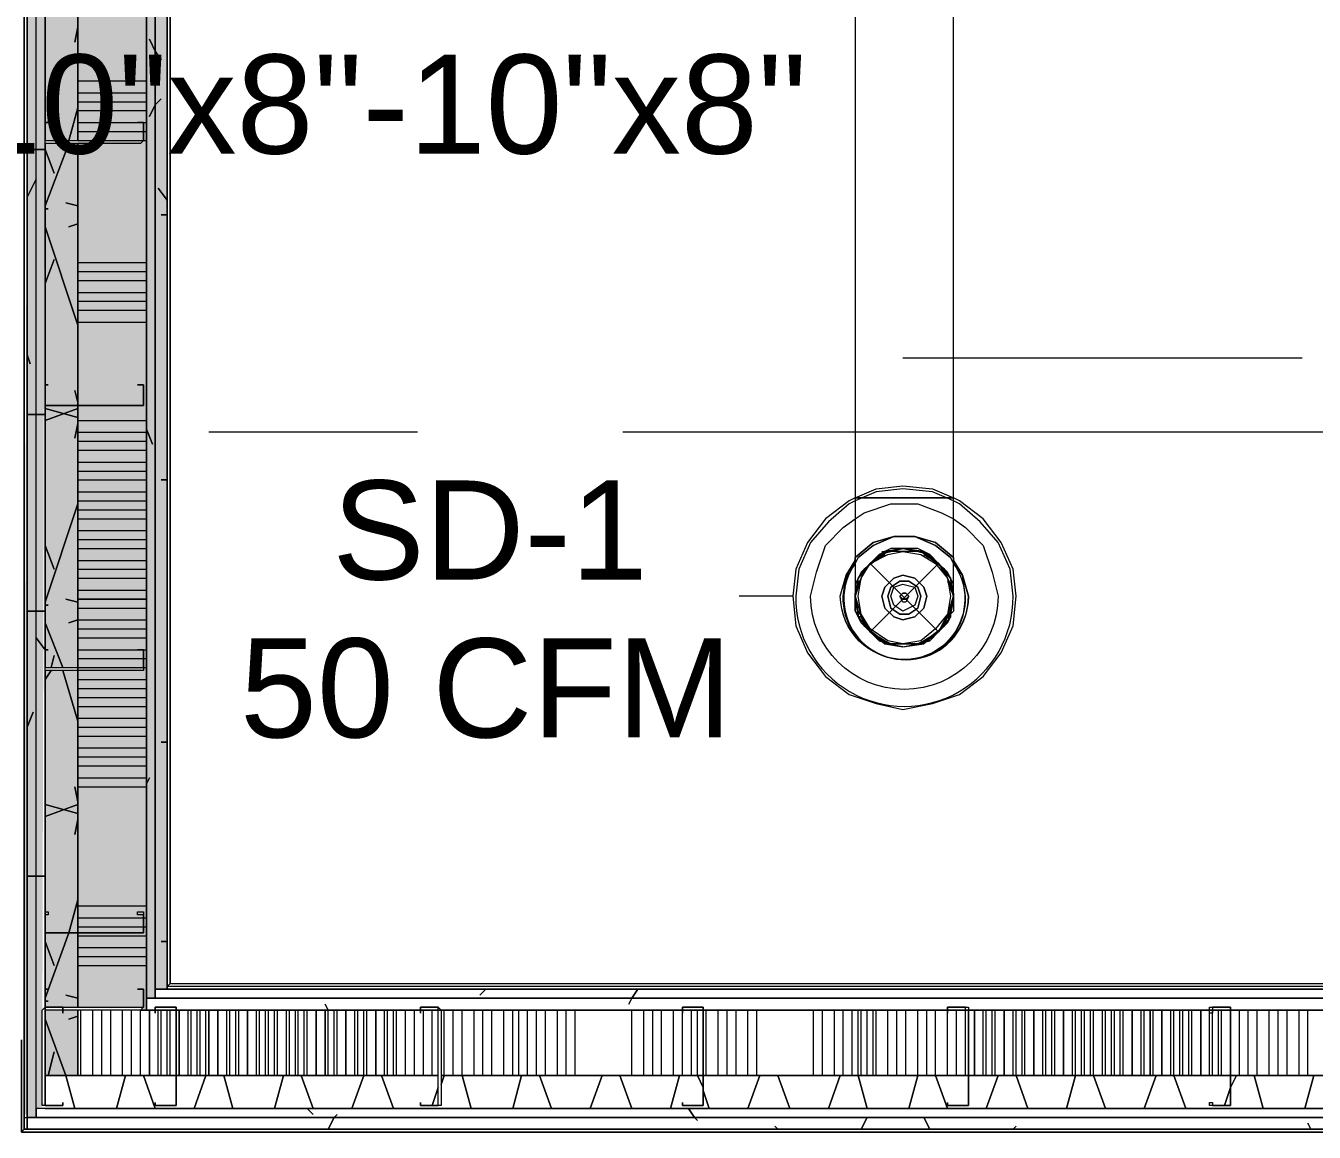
# Model space of a CAD drawing. Header units: metres. Extents: x 29 to 268, y -7 to 151.
# Drawn here: x 88.637 to 90.62, y 42.131 to 43.833 of the extents above; entities that cross this region are included whole.
import ezdxf

# ---------------------------------------------------------------- set-up
doc = ezdxf.new("R2010")
doc.units = ezdxf.units.M
doc.layers.add('HVAC - Ductos', color=5, linetype='Continuous', lineweight=50)
doc.layers.add('PDF2_Geometry', color=7, linetype='Continuous', true_color=0xaaaaaa)
doc.layers.add('PDF2_Solid Fills', color=7, linetype='Continuous', true_color=0xffffff)
doc.layers.add('PDF2_Text', color=7, linetype='Continuous')
doc.styles.add('PDF Helvetica', font='')
doc.styles.get('PDF Helvetica').set_extended_font_data('Helvetica')

msp = doc.modelspace()

# ---------------------------------------------------------------- hatches: boundary and pattern name
at = {"layer": 'PDF2_Solid Fills', "lineweight": 0, "transparency": 33554559}
h = msp.add_hatch(color=256, dxfattribs=at)
h.paths.add_polyline_path([(88.639, 44.4222), (88.6528, 44.4222), (88.6528, 46.2876), (88.639, 46.2876)])
h.paths.add_polyline_path([(88.639, 42.158), (88.6528, 42.1534), (88.6528, 42.1534), (88.6528, 44.0922), (88.639, 44.0922), (88.6344, 42.1855), (88.6344, 42.158)])
h = msp.add_hatch(color=256, dxfattribs=at)
h.paths.add_polyline_path([(88.639, 44.4222), (88.6528, 44.4222), (88.6528, 46.2876), (88.639, 46.2876)])
h.paths.add_polyline_path([(88.6528, 44.0922), (88.639, 44.0922), (88.639, 42.1534), (88.6528, 42.1534)])
h = msp.add_hatch(color=256, dxfattribs=at)
h.paths.add_polyline_path([(88.6528, 44.4222), (88.6665, 44.4222), (88.6665, 46.2738), (88.6528, 46.2738)])
h.paths.add_polyline_path([(88.662, 42.1763), (88.6665, 44.0784), (88.6665, 44.0922), (88.6528, 44.0922), (88.6528, 42.1717)])
h = msp.add_hatch(color=256, dxfattribs=at)
h.paths.add_polyline_path([(88.6528, 44.4222), (88.6665, 44.4222), (88.6665, 46.2738), (88.6528, 46.2738)])
h.paths.add_polyline_path([(88.6665, 44.0922), (88.6528, 44.0922), (88.6528, 42.1672), (88.6665, 42.1717), (88.6665, 42.1718), (88.662, 42.1763), (88.6665, 44.0784)])
h = msp.add_hatch(color=256, dxfattribs=at)
h.paths.add_polyline_path([(88.6666, 45.6872), (88.717, 45.6872), (88.717, 46.2234), (88.6666, 46.2234)])
h.paths.add_polyline_path([(88.6666, 42.2176), (88.717, 42.2176), (88.717, 42.3184), (88.6666, 42.3184)])
h.paths.add_polyline_path([(88.6666, 42.323), (88.717, 42.323), (88.717, 42.8409), (88.6666, 42.8409)])
h.paths.add_polyline_path([(88.6666, 42.8455), (88.717, 42.8455), (88.717, 43.6522), (88.6666, 43.6522)])
h.paths.add_polyline_path([(88.6666, 43.6568), (88.717, 43.6568), (88.717, 44.0922), (88.6666, 44.0922)])
h.paths.add_polyline_path([(88.6666, 44.4222), (88.717, 44.4222), (88.717, 45.6826), (88.6666, 45.6826)])
h = msp.add_hatch(color=256, dxfattribs=at)
h.paths.add_polyline_path([(88.6666, 45.6872), (88.717, 45.6872), (88.717, 46.2234), (88.6666, 46.2234)])
h.paths.add_polyline_path([(88.6666, 42.2176), (88.717, 42.2176), (88.717, 42.3184), (88.6666, 42.3184)])
h.paths.add_polyline_path([(88.6666, 42.323), (88.717, 42.323), (88.717, 42.8409), (88.6666, 42.8409)])
h.paths.add_polyline_path([(88.6666, 42.8455), (88.717, 42.8455), (88.717, 43.6522), (88.6666, 43.6522)])
h.paths.add_polyline_path([(88.6666, 43.6568), (88.717, 43.6568), (88.717, 44.0922), (88.6711, 44.0922), (88.6666, 44.0601)])
h.paths.add_polyline_path([(88.6666, 44.4222), (88.717, 44.4222), (88.717, 45.6826), (88.6666, 45.6826)])
h = msp.add_hatch(color=256, dxfattribs=at)
h.paths.add_polyline_path([(88.8224, 44.4222), (88.8224, 46.1226), (88.717, 46.1226), (88.717, 44.4222)])
h.paths.add_polyline_path([(88.717, 42.323), (88.8132, 42.323), (88.8223, 42.3184), (88.8224, 42.3184), (88.8224, 44.0922), (88.717, 44.0922)])
h = msp.add_hatch(color=256, dxfattribs=at)
h.paths.add_polyline_path([(88.8224, 44.4222), (88.8224, 46.1226), (88.717, 46.1226), (88.717, 44.4222)])
h.paths.add_polyline_path([(88.8224, 44.0922), (88.717, 44.0922), (88.717, 42.323), (88.8224, 42.323)])
h = msp.add_hatch(color=256, dxfattribs=at)
h.paths.add_polyline_path([(88.8224, 44.4222), (88.8361, 44.4222), (88.8361, 46.1042), (88.8224, 46.1042)])
h.paths.add_polyline_path([(88.8224, 42.3367), (88.8361, 42.3367), (88.8361, 44.0922), (88.8224, 44.0922)])
h = msp.add_hatch(color=256, dxfattribs=at)
h.paths.add_polyline_path([(88.8224, 44.4222), (88.8361, 44.4222), (88.8361, 46.1042), (88.8224, 46.1042)])
h.paths.add_polyline_path([(88.8224, 42.3367), (88.8361, 42.3367), (88.8361, 44.0922), (88.8224, 44.0922)])
h = msp.add_hatch(color=256, dxfattribs=at)
h.paths.add_polyline_path([(88.8544, 44.4222), (88.8544, 46.0905), (88.8361, 46.0905), (88.8361, 44.4222)])
h.paths.add_polyline_path([(88.8544, 44.0922), (88.8361, 44.0922), (88.8361, 42.3551), (88.8544, 42.3551)])
h = msp.add_hatch(color=256, dxfattribs=at)
h.paths.add_polyline_path([(88.8544, 44.4222), (88.8544, 46.0905), (88.8361, 46.0905), (88.8361, 44.4222)])
h.paths.add_polyline_path([(88.8544, 44.0922), (88.8361, 44.0922), (88.8361, 42.3505), (88.8544, 42.3505)])

# ---------------------------------------------------------------- linework, layer by layer
at = {"layer": 'HVAC - Ductos', "lineweight": 0}
for points in [[(89.9132, 44.0096), (89.9132, 43.1068), (89.904, 43.1022), (89.8674, 43.0746), (89.8399, 43.038), (89.8216, 42.9968), (89.817, 42.9555), (89.8216, 42.9096), (89.8399, 42.8684), (89.8674, 42.8318), (89.904, 42.8042), (89.9453, 42.7905), (89.9866, 42.7813), (90.0324, 42.7905), (90.0736, 42.8042), (90.1103, 42.8318), (90.1378, 42.8684), (90.1562, 42.9096), (90.1607, 42.9555), (90.1562, 42.9968), (90.1378, 43.038), (90.1103, 43.0746), (90.0736, 43.1022), (90.0644, 43.1068), (90.0644, 44.0096)], [(89.9866, 43.3222), (90.6008, 43.3222)], [(89.9132, 43.1068), (89.9453, 43.1205), (89.9866, 43.1251), (90.0324, 43.1205), (90.0644, 43.1068)], [(90.0644, 43.1022), (90.0324, 43.1159), (89.9866, 43.1205), (89.9453, 43.1159), (89.9132, 43.1022)], [(90.0644, 42.9555), (90.0644, 42.9601), (90.0644, 42.9784), (90.0644, 43.0059), (90.0644, 43.0472), (90.0644, 43.0884), (90.0644, 43.1068), (90.0599, 43.1068), (90.0553, 43.1068), (90.0416, 43.1068), (90.0278, 43.1068), (90.0094, 43.1068), (89.9866, 43.1068), (89.9682, 43.1068), (89.9499, 43.1068), (89.9362, 43.1068), (89.9224, 43.1068), (89.9132, 43.1068), (89.9132, 43.0609), (89.9132, 43.0242), (89.9132, 42.9876), (89.9132, 42.9647), (89.9132, 42.9555)], [(89.9132, 43.1068), (89.9224, 43.1068), (89.9362, 43.1068), (89.9499, 43.1068), (89.9682, 43.1068), (89.9866, 43.1068), (90.0094, 43.1068), (90.0278, 43.1068), (90.0416, 43.1068), (90.0553, 43.1068), (90.0599, 43.1068), (90.0644, 43.1068)], [(89.9132, 43.0746), (89.927, 43.0838), (89.9682, 43.0976), (90.0094, 43.0976), (90.0462, 43.0838), (90.0644, 43.0746)], [(89.9544, 43.0242), (89.959, 43.0242), (89.9636, 43.0242), (89.9866, 43.0288), (89.9682, 43.0288), (89.9499, 43.0197), (89.9362, 43.0059), (89.9224, 42.9922), (89.9132, 42.9738), (89.9132, 42.9601), (89.9132, 42.9555), (89.9132, 42.9326), (89.9224, 42.9142), (89.9362, 42.9005), (89.9499, 42.8868), (89.9682, 42.8822), (89.9866, 42.8776), (89.9636, 42.8822), (89.959, 42.8822), (89.9866, 42.8776), (90.0094, 42.8822), (90.0278, 42.8868), (90.0416, 42.9005), (90.0553, 42.9142), (90.0599, 42.9326), (90.0644, 42.9555), (90.0599, 42.983), (90.0416, 43.0059), (90.0186, 43.0242), (90.0416, 43.0059), (90.0599, 42.983), (90.0644, 42.9555)], [(89.9224, 42.983), (89.9362, 43.0059), (89.959, 43.0197)], [(90.0644, 42.9509), (90.0599, 42.928), (90.0599, 42.9234), (90.0644, 42.9555), (90.0644, 42.9601), (90.0644, 42.9738), (90.0553, 42.9922), (90.0416, 43.0059), (90.0278, 43.0197), (90.0094, 43.0288), (89.9866, 43.0288), (90.014, 43.0242), (90.0186, 43.0242)], [(90.0186, 43.0242), (90.0186, 43.0242)], [(90.0186, 43.0197), (90.0416, 43.0059), (90.0553, 42.983)], [(89.9132, 42.9555), (89.9178, 42.9234), (89.9178, 42.928), (89.9132, 42.9555), (89.9178, 42.9784), (89.9178, 42.983), (89.9224, 42.9876)], [(89.9132, 42.9555), (89.9178, 42.983), (89.9132, 42.9555)], [(90.0553, 42.9876), (90.0599, 42.983), (90.0599, 42.9784)], [(90.0553, 42.9784), (90.0644, 42.9555), (90.0553, 42.928)], [(89.817, 42.9555), (89.7344, 42.9555)], [(89.9178, 42.928), (89.9178, 42.9234), (89.9224, 42.9234), (89.9178, 42.9234), (89.9178, 42.928), (89.9132, 42.9326), (89.9132, 42.9555), (89.9132, 42.9601)], [(89.9178, 42.928), (89.9132, 42.9509)], [(90.0644, 42.9601), (90.0644, 42.9555), (90.0644, 42.9326), (90.0599, 42.928), (90.0599, 42.9234), (90.0553, 42.9234), (90.0599, 42.9234), (90.0599, 42.928)], [(90.0644, 42.9555), (90.0644, 42.9555)], [(89.9178, 42.9234), (89.9362, 42.9005), (89.959, 42.8822)], [(89.9178, 42.9234), (89.9224, 42.9142), (89.9362, 42.9005), (89.9499, 42.8868), (89.959, 42.8868)], [(89.9178, 42.9234), (89.9178, 42.9234)], [(89.9636, 42.8822), (89.959, 42.8868), (89.9362, 42.9005), (89.9224, 42.9234), (89.9362, 42.9005), (89.9544, 42.8868)], [(90.0599, 42.9234), (90.0416, 42.9005), (90.0186, 42.8822), (90.014, 42.8822), (89.9912, 42.8776)], [(90.0186, 42.8868), (90.0416, 42.9005), (90.0553, 42.9234), (90.0416, 42.9005), (90.0186, 42.8868), (90.014, 42.8822)], [(90.0599, 42.9234), (90.0553, 42.9142), (90.0416, 42.9005), (90.0278, 42.8868), (90.0186, 42.8868), (90.0186, 42.8822), (90.0186, 42.8868)], [(90.0599, 42.9234), (90.0599, 42.9234)], [(90.014, 42.8868), (89.9866, 42.8822), (89.9636, 42.8868)], [(89.9636, 42.8822), (89.9682, 42.8822), (89.9866, 42.8776), (90.0094, 42.8822), (90.014, 42.8822)], [(89.9866, 42.8776), (90.0186, 42.8822)]]:
    msp.add_lwpolyline(points, dxfattribs=at)
for points in [[(89.9132, 43.1022), (89.904, 43.0976), (89.872, 43.0701), (89.8444, 43.038), (89.8262, 42.9968), (89.8216, 42.9555, 1.013803), (90.1562, 42.9555), (90.1516, 42.9968), (90.1332, 43.038), (90.1057, 43.0701), (90.0736, 43.0976), (90.0644, 43.1022)], [(90.0644, 43.0746), (90.0828, 43.0609), (90.1103, 43.0334), (90.124, 42.9922), (90.1332, 42.9555, -0.994592), (89.8444, 42.9555), (89.8536, 42.9922), (89.8674, 43.0334), (89.8949, 43.0609), (89.9132, 43.0746)]]:
    msp.add_lwpolyline(points, format="xyb", dxfattribs=at)
for points in [[(89.9132, 43.0151), (89.9407, 43.038), (89.9728, 43.0472), (90.0049, 43.0472), (90.037, 43.038), (90.0644, 43.0151), (90.0644, 43.0105), (90.0644, 43.0151), (90.037, 43.038), (90.0049, 43.0472), (89.9728, 43.0472), (89.9407, 43.038), (89.9132, 43.0151), (89.9132, 43.0105)], [(90.0599, 43.0151), (90.037, 43.0334), (90.0049, 43.0472), (89.9728, 43.0472), (89.9407, 43.0334), (89.9178, 43.0151), (89.9132, 43.0059), (89.9178, 43.0151), (89.9407, 43.0334), (89.9728, 43.0472), (90.0049, 43.0472), (90.037, 43.0334), (90.0599, 43.0151), (90.0644, 43.0059)], [(90.0599, 42.9326), (90.0507, 42.9188), (90.0416, 42.9005), (90.0278, 42.8913), (90.0094, 42.8822), (89.9866, 42.8822), (89.9682, 42.8822), (89.9499, 42.8913), (89.9362, 42.9005), (89.927, 42.9188), (89.9178, 42.9326), (89.9132, 42.9555), (89.9178, 42.9738), (89.927, 42.9922), (89.9362, 43.0059), (89.9499, 43.0197), (89.9682, 43.0242), (89.9866, 43.0288), (90.0094, 43.0242), (90.0278, 43.0197), (90.0416, 43.0059), (90.0507, 42.9922), (90.0599, 42.9738), (90.0644, 42.9555)], [(89.9866, 43.0288), (89.959, 43.0242), (89.9362, 43.0059), (89.9178, 42.983), (89.9362, 43.0059), (89.959, 43.0242), (89.9866, 43.0288), (90.0186, 43.0242)], [(89.9224, 42.983), (89.9362, 43.0059), (89.9636, 43.0197), (89.9866, 43.0242), (90.014, 43.0197), (90.037, 43.0059), (90.0553, 42.983), (90.0599, 42.9555), (90.0553, 42.928), (90.037, 42.905), (90.014, 42.8868), (89.9866, 42.8822), (89.9636, 42.8868), (89.9362, 42.905), (89.9224, 42.928), (89.9178, 42.9555)], [(90.0874, 42.9555), (90.0782, 42.9876), (90.0644, 43.0105), (90.0782, 42.9876)], [(89.959, 42.9693), (89.9544, 42.9555), (89.959, 42.9693), (89.9728, 42.983), (89.9866, 42.9876), (90.0049, 42.983), (90.0186, 42.9693), (90.0232, 42.9555), (90.0186, 42.9693), (90.0049, 42.983), (89.9866, 42.9876), (89.9728, 42.983)], [(89.9682, 42.9693), (89.9636, 42.9555), (89.9682, 42.9693), (89.982, 42.9784), (89.9957, 42.9784), (90.0094, 42.9693), (90.014, 42.9555), (90.0094, 42.9693), (89.9957, 42.9784), (89.982, 42.9784)], [(89.9728, 42.9693), (89.9866, 42.9738), (90.0049, 42.9693), (90.0094, 42.9555), (90.0049, 42.9418), (89.9866, 42.9326), (89.9728, 42.9418), (89.9682, 42.9555)], [(90.0186, 42.9372), (90.0232, 42.9555), (90.0186, 42.9372), (90.0049, 42.9234), (89.9866, 42.9188), (89.9728, 42.9234), (89.959, 42.9372), (89.9544, 42.9555), (89.959, 42.9372), (89.9728, 42.9234), (89.9866, 42.9188), (90.0049, 42.9234)], [(90.0094, 42.9372), (90.014, 42.9555), (90.0094, 42.9372), (89.9957, 42.928), (89.982, 42.928), (89.9682, 42.9372), (89.9636, 42.9555), (89.9682, 42.9372), (89.982, 42.928), (89.9957, 42.928)], [(89.9866, 42.9601), (89.982, 42.9555), (89.9866, 42.9601), (89.9912, 42.9601), (89.9957, 42.9555), (89.9912, 42.9601)], [(89.9912, 42.9509), (89.9957, 42.9555), (89.9912, 42.9463), (89.9866, 42.9463), (89.982, 42.9555), (89.9866, 42.9509)], [(89.9544, 42.8868), (89.959, 42.8822)]]:
    msp.add_lwpolyline(points, close=True, dxfattribs=at)
for points in [[(89.8903, 42.9555), (89.8995, 42.9876), (89.9132, 43.0105, 1.389581), (90.0874, 42.9555, -0.990086)], [(90.0828, 42.9555), (90.0782, 42.9876), (90.0644, 43.0059, -1.404249), (89.8949, 42.9555), (89.8995, 42.9876), (89.9132, 43.0059, 1.403676)]]:
    msp.add_lwpolyline(points, format="xyb", close=True, dxfattribs=at)
at = {"layer": 'PDF2_Geometry', "lineweight": 0}
for points in [[(88.6344, 42.1351), (91.742, 42.1351), (91.742, 42.355), (91.742, 46.0905), (91.742, 46.306), (88.6344, 46.306), (88.6344, 46.0905), (88.6344, 44.4222), (88.8544, 44.4222), (88.8544, 46.0905), (91.5266, 46.0905), (91.5266, 42.355), (88.8544, 42.355), (88.8544, 44.0922), (88.6344, 44.0922), (88.6344, 42.355)], [(88.859, 42.3596), (88.859, 46.0814), (88.859, 42.3596), (91.5174, 42.3596), (91.5266, 42.355), (88.8544, 42.355)], [(88.6528, 44.0922), (88.639, 44.0922), (88.639, 42.1534), (88.6528, 42.1534)], [(88.8361, 44.0922), (88.8224, 44.0922), (88.8224, 42.3367), (88.8361, 42.3367)], [(88.8544, 44.0922), (88.8361, 44.0922), (88.8361, 42.3505), (88.8544, 42.3505)], [(88.8178, 43.6568), (88.8132, 43.6522), (88.6666, 43.6522), (88.6666, 43.6568), (88.6666, 43.6843), (88.6711, 43.6843), (88.6666, 43.6843), (88.6666, 43.6568), (88.8132, 43.6568), (88.8178, 43.6568), (88.8178, 43.6843)], [(88.8086, 43.6843), (88.8178, 43.6843)], [(88.6666, 42.8455), (88.6666, 43.2488), (88.6666, 43.6522), (88.6666, 43.2488)], [(88.717, 43.6522), (88.717, 43.2488), (88.717, 42.8409), (88.717, 42.4376), (88.717, 42.323), (88.717, 42.355), (88.717, 42.4376), (88.717, 42.8409), (88.717, 43.2488)], [(88.8178, 43.2488), (88.8132, 43.2488), (88.6666, 43.2488), (88.6666, 43.2809), (88.6711, 43.2809), (88.6666, 43.2809), (88.6666, 43.2488), (88.8132, 43.2488), (88.8178, 43.2488), (88.8178, 43.2809)], [(88.8086, 43.2809), (88.8178, 43.2809)], [(88.8224, 42.9509), (88.717, 42.9509)], [(88.8178, 42.8455), (88.8178, 42.8409), (88.8132, 42.8409), (88.6666, 42.8409), (88.6666, 42.8455), (88.6666, 42.873), (88.6711, 42.873), (88.6666, 42.873), (88.6666, 42.8455), (88.8132, 42.8455), (88.8178, 42.8455), (88.8178, 42.873)], [(88.8086, 42.873), (88.8178, 42.873)], [(88.6666, 42.323), (88.6666, 42.355), (88.6666, 42.4376), (88.6666, 42.8409), (88.6666, 42.4376)], [(88.8178, 42.4376), (88.8132, 42.4376), (88.6666, 42.4376), (88.6666, 42.4697), (88.6711, 42.4697), (88.6711, 42.4651), (88.6666, 42.4651), (88.6666, 42.4376), (88.8132, 42.4376), (88.8178, 42.4376), (88.8178, 42.4651), (88.8086, 42.4651), (88.8086, 42.4697), (88.8178, 42.4697)], [(91.5266, 42.355), (88.8544, 42.355), (88.8544, 42.3505), (91.5266, 42.3505)], [(88.8178, 42.323), (88.8132, 42.3184), (88.6666, 42.3184), (88.6666, 42.323), (88.6666, 42.3505), (88.6711, 42.3505), (88.6666, 42.3505), (88.6666, 42.323), (88.8132, 42.323), (88.8178, 42.323), (88.8178, 42.3505)], [(88.8086, 42.3505), (88.8178, 42.3505)], [(88.8361, 42.3367), (91.5403, 42.3367), (91.5403, 42.3505), (88.8361, 42.3505)], [(88.6666, 42.1717), (88.662, 42.1717), (88.662, 42.3184), (88.6666, 42.323), (88.694, 42.323), (88.694, 42.3139), (88.694, 42.323), (88.6666, 42.323), (88.6666, 42.3184), (88.6666, 42.1717), (88.694, 42.1717)], [(88.717, 42.3184), (88.717, 42.2176), (88.6666, 42.2176), (88.6666, 42.3184), (88.6666, 42.2176), (88.6666, 42.1717), (88.6666, 42.2176), (88.8682, 42.2176), (89.2716, 42.2176), (88.8682, 42.2176), (88.717, 42.2176)], [(88.827, 42.3184), (88.827, 42.2176)], [(88.8361, 42.3139), (88.8361, 42.323)], [(88.8682, 42.323), (88.8682, 42.3184), (88.8682, 42.1717), (88.8361, 42.1717), (88.8361, 42.1763), (88.8361, 42.1717), (88.8682, 42.1717), (88.8682, 42.3184), (88.8682, 42.323), (88.8361, 42.323)], [(88.8728, 42.3184), (88.8728, 42.2176)], [(88.9186, 42.3184), (88.9186, 42.2176)], [(88.9324, 42.3184), (88.9324, 42.2176)], [(88.9782, 42.3184), (88.9782, 42.2176)], [(89.0836, 42.3184), (89.0836, 42.2176)], [(89.0974, 42.3184), (89.0974, 42.2176)], [(89.1294, 42.3184), (89.1294, 42.2176)], [(89.1753, 42.3184), (89.1753, 42.2176)], [(89.244, 42.3139), (89.244, 42.323)], [(89.2716, 42.323), (89.2761, 42.3184), (89.2761, 42.1717), (89.2716, 42.1717), (89.244, 42.1717), (89.244, 42.1763), (89.244, 42.1717), (89.2716, 42.1717), (89.2716, 42.3184), (89.2716, 42.323), (89.244, 42.323)], [(89.6474, 42.3139), (89.6474, 42.323)], [(89.6794, 42.323), (89.6794, 42.3184), (89.6794, 42.1717), (89.6474, 42.1717), (89.6474, 42.1763), (89.6474, 42.1717), (89.6794, 42.1717), (89.6794, 42.3184), (89.6794, 42.323), (89.6474, 42.323)], [(90.0553, 42.3139), (90.0553, 42.323)], [(90.0828, 42.323), (90.0874, 42.323), (90.0874, 42.3184), (90.0874, 42.1717), (90.0828, 42.1717), (90.0553, 42.1717), (90.0553, 42.1763), (90.0553, 42.1717), (90.0828, 42.1717), (90.0874, 42.1717), (90.0874, 42.3184), (90.0828, 42.3184), (90.0828, 42.323), (90.0553, 42.323)], [(90.0966, 42.3184), (90.0966, 42.2176)], [(90.1424, 42.3184), (90.1424, 42.2176)], [(90.1882, 42.3184), (90.1882, 42.2176)], [(90.234, 42.3184), (90.234, 42.2176)], [(90.3394, 42.3184), (90.3394, 42.2176)], [(90.367, 42.3184), (90.367, 42.2176)], [(90.3853, 42.3184), (90.3853, 42.2176)], [(90.4449, 42.3184), (90.4449, 42.2176)], [(90.4907, 42.323), (90.4907, 42.3184), (90.4907, 42.1717), (90.4586, 42.1717), (90.4586, 42.1763), (90.4632, 42.1763), (90.4632, 42.1717), (90.4907, 42.1717), (90.4907, 42.3184), (90.4907, 42.323), (90.4632, 42.323), (90.4632, 42.3139), (90.4586, 42.3139), (90.4586, 42.323)], [(88.6299, 42.1305), (88.6299, 42.2726), (88.6299, 42.1305), (91.7466, 42.1305), (91.742, 42.1351), (88.6344, 42.1351)], [(89.2761, 42.2176), (89.6794, 42.2176), (90.0874, 42.2176), (90.4907, 42.2176), (90.8986, 42.2176), (91.302, 42.2176), (91.7099, 42.2176), (91.609, 42.2176), (91.302, 42.2176), (90.8986, 42.2176), (90.4907, 42.2176), (90.0874, 42.2176), (89.6794, 42.2176)], [(88.694, 42.1763), (88.694, 42.1717)], [(91.7236, 42.1672), (88.6528, 42.1672), (88.6528, 42.1534), (91.7236, 42.1534)], [(91.742, 42.1534), (88.639, 42.1534), (88.639, 42.1351), (91.742, 42.1351)], [(88.6344, 42.1351), (88.639, 42.1351), (91.742, 42.1351)]]:
    msp.add_lwpolyline(points, close=True, dxfattribs=at)
for points in [[(91.7466, 42.1305), (88.6299, 42.1305), (88.6344, 42.1351), (88.6344, 42.1809), (88.6344, 42.1351), (88.639, 42.1351), (88.639, 42.1534), (88.639, 42.355), (88.639, 44.0922), (88.6528, 44.0922), (88.6528, 44.4222), (88.6528, 46.0905), (88.6528, 46.2738), (88.6528, 46.2876), (91.7236, 46.2876)], [(91.5266, 42.355), (91.5266, 42.3505), (88.8544, 42.3505), (88.8544, 42.355), (88.8544, 44.0922), (88.8361, 44.0922), (88.8361, 44.4222), (88.8361, 46.0905), (88.8361, 46.1042), (91.5403, 46.1042), (91.5403, 46.0905), (91.5403, 42.355), (91.5403, 42.3505), (91.5403, 42.3367), (88.8361, 42.3367), (88.8361, 42.3505), (88.8361, 42.355), (88.8361, 44.0922), (88.8224, 44.0922)], [(89.9407, 46.0905), (91.5266, 46.0905), (91.5174, 46.0814), (89.9407, 46.0814), (89.9407, 46.0905), (91.5266, 46.0905), (88.8544, 46.0905), (88.8544, 44.4222), (88.6344, 44.4222), (88.6344, 44.0922), (88.639, 44.0922), (88.639, 42.1351), (88.6344, 42.1351), (88.6344, 44.0922)], [(91.5266, 42.3505), (91.5266, 42.355), (91.5266, 46.0905), (91.5266, 42.355), (88.8544, 42.355), (88.8544, 46.0905), (88.8544, 42.355), (88.859, 42.3596), (91.5174, 42.3596), (91.5174, 46.0814), (89.9407, 46.0814), (89.9407, 46.0905), (88.9278, 46.0905), (88.9278, 46.0814), (88.9278, 46.0905), (88.8544, 46.0905), (88.859, 46.0814), (88.8544, 46.0905), (88.9278, 46.0905)], [(88.6528, 44.4222), (88.6666, 44.4222), (88.6666, 44.0922), (88.6666, 44.0601), (88.6666, 43.6568), (88.6666, 44.0601), (88.6666, 44.0922), (88.717, 44.0922), (88.717, 44.0601), (88.717, 43.6568), (88.8224, 43.6568)], [(88.8132, 42.2176), (88.8132, 42.3184), (88.8224, 42.3184), (88.8224, 44.0922), (88.717, 44.0922), (88.717, 44.0601), (88.717, 43.6568), (88.717, 44.0601), (88.717, 44.0922), (88.717, 44.4222)], [(91.5586, 42.3367), (88.8224, 42.3367), (88.8224, 42.3184), (91.5586, 42.3184), (91.5586, 42.323), (91.5586, 42.3184), (91.609, 42.3184), (91.5586, 42.3184), (88.8224, 42.3184), (88.8224, 42.3367), (88.8224, 42.355), (88.8224, 44.0922), (88.8224, 44.4222), (88.8361, 44.4222)], [(88.6666, 42.1672), (91.7099, 42.1672), (91.7099, 42.1717), (91.7099, 42.1672), (88.6666, 42.1672), (88.6528, 42.1672), (88.6528, 44.0922), (88.6666, 44.0922), (88.6666, 44.0601), (88.6666, 43.6568)], [(91.7236, 42.1534), (88.6528, 42.1534), (88.6528, 42.1672), (88.6528, 42.355), (88.6528, 44.0922), (88.6666, 44.0922)], [(88.8544, 42.355), (88.8544, 44.0922), (88.8544, 42.355)], [(88.717, 43.7484), (88.8224, 43.7484)], [(88.717, 43.73), (88.8224, 43.73)], [(88.717, 43.7163), (88.8224, 43.7163)], [(88.6711, 43.6843), (88.6711, 43.6843)], [(88.717, 43.7026), (88.8224, 43.7026)], [(88.717, 43.6843), (88.8224, 43.6843)], [(88.8086, 43.6843), (88.8086, 43.6843)], [(88.717, 43.6705), (88.8178, 43.6705), (88.8224, 43.6705)], [(88.6666, 43.6568), (88.6666, 43.6568)], [(88.6666, 42.8455), (88.6666, 43.2488), (88.6666, 43.6522)], [(88.717, 43.6522), (88.717, 43.2488), (88.717, 42.8409), (88.717, 42.4376), (88.717, 42.323)], [(88.717, 43.4688), (88.8224, 43.4688)], [(88.717, 43.455), (88.8224, 43.455)], [(88.717, 43.4413), (88.8224, 43.4413)], [(88.717, 43.423), (88.8224, 43.423)], [(88.717, 43.4093), (88.8224, 43.4093)], [(88.717, 43.3955), (88.8224, 43.3955)], [(88.717, 43.3772), (88.8224, 43.3772)], [(88.6711, 43.2809), (88.6711, 43.2809)], [(88.8086, 43.2809), (88.8086, 43.2809)], [(88.6666, 43.2488), (88.6666, 43.2488)], [(88.6666, 43.2488), (88.6666, 43.2488)], [(88.717, 43.2259), (88.8224, 43.2259)], [(88.717, 43.2076), (88.8224, 43.2076)], [(89.2394, 43.2076), (88.9186, 43.2076)], [(90.8253, 43.2076), (89.5557, 43.2076)], [(88.717, 43.1938), (88.8224, 43.1938)], [(88.717, 43.18), (88.8224, 43.18)], [(88.717, 43.1618), (88.8224, 43.1618)], [(88.717, 43.148), (88.8224, 43.148)], [(88.717, 43.1343), (88.8224, 43.1343)], [(88.717, 43.1159), (88.8224, 43.1159)], [(88.717, 43.1022), (88.8224, 43.1022)], [(88.717, 43.0884), (88.8224, 43.0884)], [(88.717, 43.0746), (88.8224, 43.0746)], [(88.717, 43.0563), (88.8224, 43.0563)], [(88.717, 43.0426), (88.8224, 43.0426)], [(88.717, 43.0288), (88.8224, 43.0288)], [(88.717, 43.0105), (88.8224, 43.0105)], [(88.717, 42.9968), (88.8224, 42.9968)], [(88.717, 42.983), (88.8224, 42.983)], [(88.717, 42.9647), (88.8224, 42.9647)], [(88.717, 42.9372), (88.8224, 42.9372)], [(88.717, 42.9188), (88.8224, 42.9188)], [(88.717, 42.905), (88.8224, 42.905)], [(88.717, 42.8913), (88.8224, 42.8913)], [(88.6711, 42.873), (88.6711, 42.873)], [(88.717, 42.873), (88.8224, 42.873)], [(88.8086, 42.873), (88.8086, 42.873)], [(88.717, 42.8593), (88.8178, 42.8593), (88.8224, 42.8593)], [(88.6666, 42.8455), (88.6666, 42.8455)], [(88.6666, 42.323), (88.6666, 42.4376), (88.6666, 42.8409)], [(88.717, 42.8455), (88.8224, 42.8455)], [(88.717, 42.8272), (88.8224, 42.8272)], [(88.717, 42.8134), (88.8224, 42.8134)], [(88.717, 42.7996), (88.8224, 42.7996)], [(88.717, 42.7859), (88.8224, 42.7859)], [(88.717, 42.7676), (88.8224, 42.7676)], [(88.717, 42.7538), (88.8224, 42.7538)], [(88.717, 42.7401), (88.8224, 42.7401)], [(88.717, 42.7218), (88.8224, 42.7218)], [(88.717, 42.708), (88.8224, 42.708)], [(88.717, 42.6943), (88.8224, 42.6943)], [(88.717, 42.6759), (88.8224, 42.6759)], [(88.717, 42.6622), (88.8224, 42.6622)], [(88.717, 42.4788), (88.8224, 42.4788)], [(88.717, 42.4605), (88.8178, 42.4605), (88.8224, 42.4605)], [(88.6666, 42.4376), (88.6666, 42.4376)], [(88.6666, 42.4376), (88.6666, 42.4376)], [(88.717, 42.4467), (88.8178, 42.4467), (88.8224, 42.4467)], [(88.717, 42.433), (88.8224, 42.433)], [(88.717, 42.4147), (88.8224, 42.4147)], [(88.717, 42.4009), (88.8224, 42.4009)], [(88.717, 42.3872), (88.8224, 42.3872)], [(88.6344, 42.355), (88.6344, 42.1534), (88.639, 42.1534)], [(88.6711, 42.3505), (88.6711, 42.3505)], [(88.8086, 42.3505), (88.8086, 42.3505)], [(88.6666, 42.323), (88.6666, 42.323)], [(88.6666, 42.1717), (88.6666, 42.3184)], [(88.717, 42.3184), (88.717, 42.2176), (88.8682, 42.2176), (89.2716, 42.2176)], [(88.7216, 42.2176), (88.7216, 42.3184)], [(88.7398, 42.2176), (88.7398, 42.3184)], [(88.7536, 42.2176), (88.7536, 42.3184)], [(88.7674, 42.2176), (88.7674, 42.3184)], [(88.7857, 42.2176), (88.7857, 42.3184)], [(88.7995, 42.2176), (88.7995, 42.3184)], [(89.2761, 42.2176), (89.6794, 42.2176), (90.0874, 42.2176), (90.4907, 42.2176), (90.8986, 42.2176), (91.302, 42.2176), (91.609, 42.2176), (91.609, 42.3184), (88.8132, 42.3184)], [(88.8407, 42.2176), (88.8407, 42.3184)], [(88.8453, 42.2176), (88.8453, 42.3184)], [(88.8544, 42.2176), (88.8544, 42.3184)], [(88.859, 42.2176), (88.859, 42.3184)], [(88.8866, 42.2176), (88.8866, 42.3184)], [(88.8911, 42.2176), (88.8911, 42.3184)], [(88.9003, 42.2176), (88.9003, 42.3184)], [(88.9049, 42.2176), (88.9049, 42.3184)], [(88.914, 42.2176), (88.914, 42.3184)], [(88.9461, 42.2176), (88.9461, 42.3184)], [(88.9507, 42.2176), (88.9507, 42.3184)], [(88.9598, 42.2176), (88.9598, 42.3184)], [(88.9644, 42.2176), (88.9644, 42.3184)], [(88.992, 42.2176), (88.992, 42.3184)], [(88.9966, 42.2176), (88.9966, 42.3184)], [(89.0057, 42.2176), (89.0057, 42.3184)], [(89.0103, 42.2176), (89.0103, 42.3184)], [(89.0194, 42.2176), (89.0194, 42.3184)], [(89.024, 42.2176), (89.024, 42.3184)], [(89.0378, 42.2176), (89.0378, 42.3184)], [(89.0424, 42.2176), (89.0424, 42.3184)], [(89.0516, 42.2176), (89.0516, 42.3184)], [(89.0561, 42.2176), (89.0561, 42.3184)], [(89.0653, 42.2176), (89.0653, 42.3184)], [(89.0699, 42.2176), (89.0699, 42.3184)], [(89.102, 42.2176), (89.102, 42.3184)], [(89.1111, 42.2176), (89.1111, 42.3184)], [(89.1157, 42.2176), (89.1157, 42.3184)], [(89.1432, 42.2176), (89.1432, 42.3184)], [(89.1478, 42.2176), (89.1478, 42.3184)], [(89.157, 42.2176), (89.157, 42.3184)], [(89.1616, 42.2176), (89.1616, 42.3184)], [(89.189, 42.2176), (89.189, 42.3184)], [(89.1936, 42.2176), (89.1936, 42.3184)], [(89.2028, 42.2176), (89.2028, 42.3184)], [(89.2074, 42.2176), (89.2074, 42.3184)], [(89.2211, 42.2176), (89.2211, 42.3184)], [(89.2348, 42.2176), (89.2348, 42.3184)], [(89.2486, 42.2176), (89.2486, 42.3184)], [(89.2624, 42.2176), (89.2624, 42.3184)], [(89.2807, 42.2176), (89.2807, 42.3184)], [(89.2944, 42.2176), (89.2944, 42.3184)], [(89.3082, 42.2176), (89.3082, 42.3184)], [(89.3266, 42.2176), (89.3266, 42.3184)], [(89.3403, 42.2176), (89.3403, 42.3184)], [(89.354, 42.2176), (89.354, 42.3184)], [(89.3724, 42.2176), (89.3724, 42.3184)], [(89.3861, 42.2176), (89.3861, 42.3184)], [(89.3953, 42.2176), (89.3953, 42.3184)], [(89.409, 42.2176), (89.409, 42.3184)], [(89.4228, 42.2176), (89.4228, 42.3184)], [(89.4366, 42.2176), (89.4366, 42.3184)], [(89.4549, 42.2176), (89.4549, 42.3184)], [(89.4686, 42.2176), (89.4686, 42.3184)], [(89.4824, 42.2176), (89.4824, 42.3184)], [(89.5694, 42.2176), (89.5694, 42.3184)], [(89.5878, 42.2176), (89.5878, 42.3184)], [(89.6016, 42.2176), (89.6016, 42.3184)], [(89.6153, 42.2176), (89.6153, 42.3184)], [(89.6336, 42.2176), (89.6336, 42.3184)], [(89.6474, 42.2176), (89.6474, 42.3184)], [(89.6611, 42.2176), (89.6611, 42.3184)], [(89.6703, 42.2176), (89.6703, 42.3184)], [(89.684, 42.2176), (89.684, 42.3184)], [(89.7024, 42.2176), (89.7024, 42.3184)], [(89.7162, 42.2176), (89.7162, 42.3184)], [(89.7299, 42.2176), (89.7299, 42.3184)], [(89.7482, 42.2176), (89.7482, 42.3184)], [(89.762, 42.2176), (89.762, 42.3184)], [(89.849, 42.2176), (89.849, 42.3184)], [(89.8628, 42.2176), (89.8628, 42.3184)], [(89.8812, 42.2176), (89.8812, 42.3184)], [(89.8949, 42.2176), (89.8949, 42.3184)], [(89.9086, 42.2176), (89.9086, 42.3184)], [(89.9178, 42.2176), (89.9178, 42.3184)], [(89.9224, 42.2176), (89.9224, 42.3184)], [(89.9316, 42.2176), (89.9316, 42.3184)], [(89.9407, 42.2176), (89.9407, 42.3184)], [(89.9453, 42.2176), (89.9453, 42.3184)], [(89.9636, 42.2176), (89.9636, 42.3184)], [(89.9774, 42.2176), (89.9774, 42.3184)], [(89.9912, 42.2176), (89.9912, 42.3184)], [(90.0094, 42.2176), (90.0094, 42.3184)], [(90.0232, 42.2176), (90.0232, 42.3184)], [(90.037, 42.2176), (90.037, 42.3184)], [(90.0553, 42.2176), (90.0553, 42.3184)], [(90.069, 42.2176), (90.069, 42.3184)], [(90.0828, 42.2176), (90.0828, 42.3184)], [(90.1103, 42.2176), (90.1103, 42.3184)], [(90.1149, 42.2176), (90.1149, 42.3184)], [(90.124, 42.2176), (90.124, 42.3184)], [(90.1286, 42.2176), (90.1286, 42.3184)], [(90.1562, 42.2176), (90.1562, 42.3184)], [(90.1607, 42.2176), (90.1607, 42.3184)], [(90.1699, 42.2176), (90.1699, 42.3184)], [(90.1745, 42.2176), (90.1745, 42.3184)], [(90.1882, 42.2176), (90.1882, 42.3184)], [(90.202, 42.2176), (90.202, 42.3184)], [(90.2066, 42.2176), (90.2066, 42.3184)], [(90.2157, 42.2176), (90.2157, 42.3184)], [(90.2203, 42.2176), (90.2203, 42.3184)], [(90.2478, 42.2176), (90.2478, 42.3184)], [(90.2524, 42.2176), (90.2524, 42.3184)], [(90.2616, 42.2176), (90.2616, 42.3184)], [(90.2662, 42.2176), (90.2662, 42.3184)], [(90.2753, 42.2176), (90.2753, 42.3184)], [(90.2799, 42.2176), (90.2799, 42.3184)], [(90.2936, 42.2176), (90.2936, 42.3184)], [(90.2982, 42.2176), (90.2982, 42.3184)], [(90.3074, 42.2176), (90.3074, 42.3184)], [(90.312, 42.2176), (90.312, 42.3184)], [(90.3212, 42.2176), (90.3212, 42.3184)], [(90.3257, 42.2176), (90.3257, 42.3184)], [(90.3532, 42.2176), (90.3532, 42.3184)], [(90.3578, 42.2176), (90.3578, 42.3184)], [(90.3716, 42.2176), (90.3716, 42.3184)], [(90.399, 42.2176), (90.399, 42.3184)], [(90.4036, 42.2176), (90.4036, 42.3184)], [(90.4128, 42.2176), (90.4128, 42.3184)], [(90.4174, 42.2176), (90.4174, 42.3184)], [(90.4266, 42.2176), (90.4266, 42.3184)], [(90.4312, 42.2176), (90.4312, 42.3184)], [(90.4586, 42.2176), (90.4586, 42.3184)], [(90.4632, 42.2176), (90.4632, 42.3184)], [(90.4724, 42.2176), (90.4724, 42.3184)], [(90.477, 42.2176), (90.477, 42.3184)], [(90.4907, 42.2176), (90.4907, 42.3184)], [(90.5044, 42.2176), (90.5044, 42.3184)], [(90.5182, 42.2176), (90.5182, 42.3184)], [(90.532, 42.2176), (90.532, 42.3184)], [(90.5503, 42.2176), (90.5503, 42.3184)], [(90.564, 42.2176), (90.564, 42.3184)], [(90.5778, 42.2176), (90.5778, 42.3184)], [(90.5962, 42.2176), (90.5962, 42.3184)], [(90.6099, 42.2176), (90.6099, 42.3184)], [(88.694, 42.3139), (88.694, 42.3139)], [(88.8361, 42.3139), (88.8361, 42.3139)], [(89.244, 42.3139), (89.244, 42.3139)], [(89.6474, 42.3139), (89.6474, 42.3139)], [(90.0553, 42.3139), (90.0553, 42.3139)], [(88.694, 42.1763), (88.694, 42.1763)], [(88.8361, 42.1763), (88.8361, 42.1763)], [(89.244, 42.1763), (89.244, 42.1763)], [(89.6474, 42.1763), (89.6474, 42.1763)], [(90.0553, 42.1763), (90.0553, 42.1763)], [(88.6666, 42.1717), (88.6666, 42.1717)], [(88.8682, 42.1717), (88.8682, 42.1717)], [(88.8682, 42.1717), (88.8682, 42.1717)], [(89.2716, 42.1717), (89.2716, 42.1717)], [(89.6794, 42.1717), (89.6794, 42.1717)], [(89.6794, 42.1717), (89.6794, 42.1717)], [(90.4907, 42.1717), (90.4907, 42.1717)], [(90.4907, 42.1717), (90.4907, 42.1717)], [(88.6344, 42.1351), (91.742, 42.1351), (88.6344, 42.1351)]]:
    msp.add_lwpolyline(points, dxfattribs=at)
at = {"layer": 'PDF2_Geometry', "color": 254, "lineweight": 0, "true_color": 0xdddddd}
for points in [[(88.717, 43.8309), (88.7124, 43.808)], [(88.717, 43.7072), (88.7032, 43.6568)], [(88.7032, 43.6522), (88.6666, 43.5559)], [(88.6666, 43.643), (88.6803, 43.6063)], [(88.6711, 43.5513), (88.6666, 43.5513)], [(88.6986, 43.5605), (88.717, 43.5559)], [(88.717, 43.5284), (88.7032, 43.5238)], [(88.6666, 43.5238), (88.717, 43.3726)], [(88.6803, 43.4734), (88.6666, 43.4368)], [(88.7124, 43.2718), (88.717, 43.2534)], [(88.6666, 43.2443), (88.717, 43.2305)], [(88.717, 43.2443), (88.6666, 43.2259)], [(88.717, 43.2213), (88.7124, 43.1984)], [(88.717, 43.0976), (88.6666, 42.9463)], [(88.6666, 43.0334), (88.6803, 42.9968)], [(88.6986, 42.9509), (88.717, 42.9463)], [(88.6711, 42.9418), (88.6666, 42.9418)], [(88.6666, 42.9142), (88.694, 42.8455)], [(88.717, 42.9188), (88.7032, 42.9142)], [(88.6803, 42.8639), (88.6757, 42.8455)], [(88.6757, 42.8409), (88.6666, 42.8272)], [(88.694, 42.8409), (88.717, 42.763)], [(88.7124, 42.6622), (88.717, 42.6392)], [(88.6666, 42.6346), (88.717, 42.6209)], [(88.717, 42.6346), (88.6666, 42.6163)], [(88.717, 42.6117), (88.7124, 42.5889)], [(88.717, 42.488), (88.7032, 42.4376), (88.6666, 42.3367), (88.7032, 42.4376)], [(88.6666, 42.4238), (88.6803, 42.3872)], [(88.6986, 42.3413), (88.717, 42.3367)], [(88.6711, 42.3322), (88.6666, 42.3322)], [(88.6986, 42.2176), (88.7124, 42.1672), (88.6986, 42.2176), (88.6666, 42.3047)], [(88.717, 42.3093), (88.7032, 42.3047)], [(88.6711, 42.2176), (88.6666, 42.2176), (88.6711, 42.2176), (88.6803, 42.2542)], [(88.7903, 42.2176), (88.7766, 42.1672)], [(88.8178, 42.2176), (88.8361, 42.1672)], [(88.914, 42.2176), (88.8957, 42.1672)], [(88.9416, 42.2176), (88.9553, 42.1672)], [(89.0332, 42.2176), (89.0194, 42.1672)], [(89.0607, 42.2176), (89.079, 42.1672)], [(89.157, 42.2176), (89.1386, 42.1672)], [(89.1844, 42.2176), (89.2028, 42.1672)], [(89.2807, 42.2176), (89.2761, 42.2038)], [(89.3082, 42.2176), (89.322, 42.1672)], [(89.3998, 42.2176), (89.3861, 42.1672)], [(89.4274, 42.2176), (89.4457, 42.1672)], [(89.5236, 42.2176), (89.5053, 42.1672)], [(89.5511, 42.2176), (89.5694, 42.1672)], [(89.6428, 42.2176), (89.629, 42.1672)], [(89.6703, 42.2176), (89.6794, 42.1992)], [(89.7666, 42.2176), (89.7482, 42.1672)], [(89.794, 42.2176), (89.8124, 42.1672)], [(89.8903, 42.2176), (89.872, 42.1672)], [(89.9178, 42.2176), (89.9316, 42.1672)], [(90.0094, 42.2176), (89.9957, 42.1672)], [(90.037, 42.2176), (90.0553, 42.1672)], [(90.1332, 42.2176), (90.1149, 42.1672)], [(90.1607, 42.2176), (90.179, 42.1672)], [(90.2524, 42.2176), (90.2386, 42.1672)], [(90.2799, 42.2176), (90.2982, 42.1672)], [(90.3762, 42.2176), (90.3578, 42.1672)], [(90.4036, 42.2176), (90.422, 42.1672)], [(90.4999, 42.2176), (90.4907, 42.1992), (90.4816, 42.1717), (90.4907, 42.1992)], [(90.5274, 42.2176), (90.5412, 42.1672)], [(90.619, 42.2176), (90.6053, 42.1672)], [(89.2716, 42.1992), (89.2624, 42.1717)], [(89.6794, 42.1947), (89.6886, 42.1672)]]:
    msp.add_lwpolyline(points, close=True, dxfattribs=at)
at = {"layer": 'PDF2_Geometry', "color": 254, "lineweight": 0, "true_color": 0xeaeaea}
for points in [[(88.827, 43.8126), (88.8361, 43.7943), (88.8453, 43.7805), (88.8361, 43.7943)], [(88.827, 43.6934), (88.8361, 43.7118), (88.8453, 43.7209), (88.8361, 43.7118)], [(88.6666, 43.643), (88.6528, 43.643), (88.639, 43.643), (88.6528, 43.643)], [(88.639, 43.5697), (88.6528, 43.5972)], [(88.8407, 43.5834), (88.8544, 43.5651)], [(88.8544, 43.5422), (88.8453, 43.5422)], [(88.639, 43.3268), (88.6436, 43.313)], [(88.6666, 43.2351), (88.6528, 43.2351), (88.639, 43.2351), (88.6528, 43.2351)], [(88.8224, 43.2122), (88.8316, 43.1892)], [(88.8544, 43.1343), (88.8453, 43.1343)], [(88.6666, 42.9326), (88.6528, 42.9326), (88.639, 42.9326), (88.6528, 42.9326)], [(88.6528, 42.8913), (88.6666, 42.873), (88.6666, 42.8639), (88.6666, 42.873)], [(88.639, 42.7538), (88.6482, 42.7768)], [(88.8544, 42.7309), (88.8453, 42.7309)], [(88.8224, 42.6667), (88.827, 42.6759)], [(88.8224, 42.6026), (88.8224, 42.598)], [(88.6666, 42.5246), (88.6528, 42.5246), (88.639, 42.5246), (88.6528, 42.5246)], [(88.8544, 42.4238), (88.8453, 42.4238)], [(89.3357, 42.3413), (89.3449, 42.3505)], [(89.5649, 42.3276), (89.5694, 42.3367), (89.5786, 42.3505), (89.5694, 42.3367)], [(90.0186, 42.3505), (90.0232, 42.3505)], [(89.0974, 42.3276), (89.102, 42.3184)], [(89.0699, 42.1672), (89.079, 42.158)], [(89.1111, 42.1534), (89.1157, 42.158), (89.1111, 42.1534), (89.102, 42.1351)], [(89.6566, 42.1672), (89.6657, 42.1534), (89.6703, 42.1488), (89.6657, 42.1534)], [(89.7894, 42.1397), (89.794, 42.1351)], [(89.9224, 42.1351), (89.9316, 42.1534)], [(90.0186, 42.1534), (90.0278, 42.1351)], [(90.1562, 42.1351), (90.1607, 42.1397)], [(90.6099, 42.1443), (90.6145, 42.1351)]]:
    msp.add_lwpolyline(points, close=True, dxfattribs=at)
at = {"layer": 'PDF2_Geometry', "color": 254, "lineweight": 0, "true_color": 0xd2d2d2}
for points in [[(88.7444, 43.6522), (88.7444, 43.6568)], [(88.6666, 42.4467), (88.6666, 42.4467)], [(88.8682, 42.268), (88.8682, 42.268)], [(90.4907, 42.2588), (90.4907, 42.2634)]]:
    msp.add_lwpolyline(points, dxfattribs=at)
at = {"layer": 'PDF2_Geometry', "color": 254, "lineweight": 0, "true_color": 0xeaeaea}
for points in [[(88.6528, 43.5972), (88.6528, 43.5972)], [(88.6528, 43.5972), (88.6528, 43.5972)], [(89.2348, 42.1672), (89.2348, 42.1672)], [(89.2348, 42.1672), (89.2348, 42.1672)], [(89.9316, 42.1534), (89.9316, 42.1534)], [(89.9316, 42.1534), (89.9316, 42.1534)], [(90.0186, 42.1534), (90.0186, 42.1534)], [(90.0186, 42.1534), (90.0186, 42.1534)]]:
    msp.add_lwpolyline(points, dxfattribs=at)
at = {"layer": 'PDF2_Geometry', "color": 8, "lineweight": 0, "true_color": 0x808080}
msp.add_lwpolyline([(90.0507, 42.9968), (90.014, 43.0242), (89.9636, 43.0242), (89.927, 42.9968), (89.9132, 42.9555), (89.927, 42.9096), (89.9636, 42.8822), (90.014, 42.8822), (90.0507, 42.9096), (90.0644, 42.9555)], close=True, dxfattribs=at)
for points in [[(89.9362, 43.0059), (90.0416, 42.9005)], [(90.0416, 43.0059), (89.9362, 42.9005)]]:
    msp.add_lwpolyline(points, dxfattribs=at)

# ---------------------------------------------------------------- texts
at = {"layer": 'PDF2_Text', "lineweight": 0, "attachment_point": 4, "style": 'PDF Helvetica'}
for s, insert, char_height in [('FD-10"x8"-10"x8"', (88.1872, 43.7116), 0.152471), ('SD-1', (89.1085, 43.0562), 0.15247), ('50 CFM', (88.9664, 42.8132), 0.15247)]:
    msp.add_mtext(s, dxfattribs=dict(at, insert=insert, char_height=char_height))

doc.saveas('drawing.dxf')
